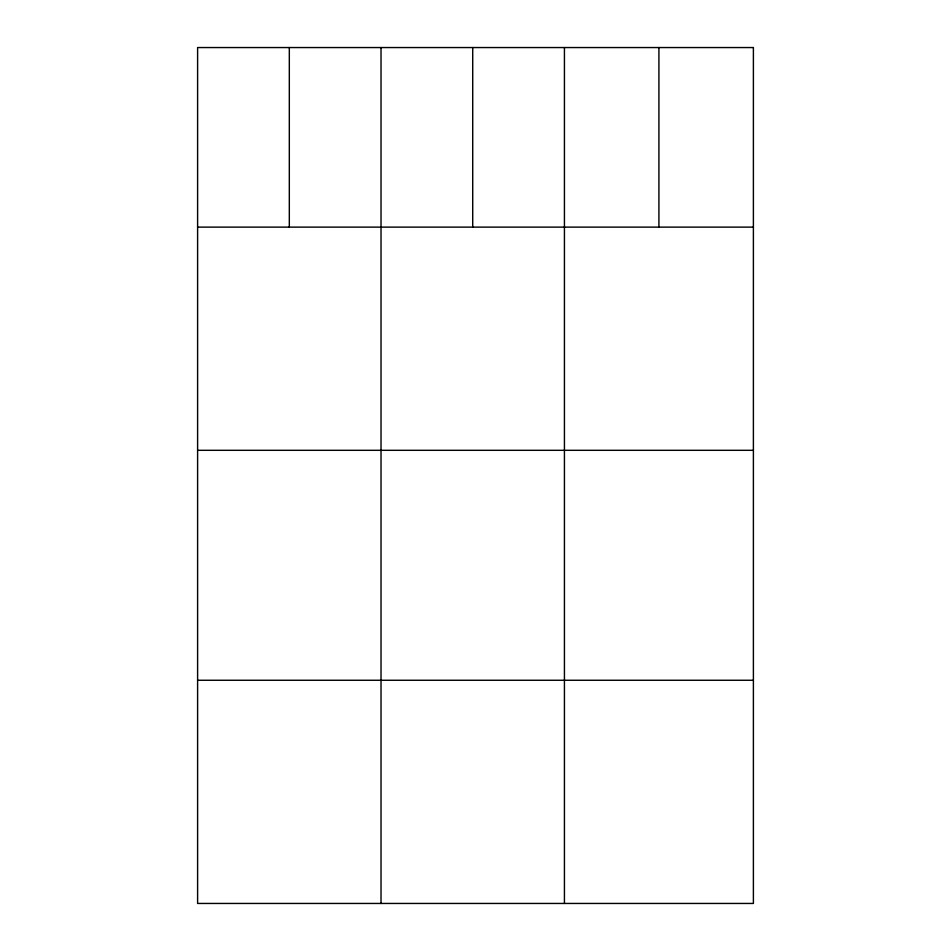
<?xml version="1.0" encoding="UTF-8"?>
<svg xmlns="http://www.w3.org/2000/svg" width="951" height="951" viewBox="0 0 951 951"><rect width="100%" height="100%" fill="white"/><g stroke="black" fill="none" stroke-linecap="round" stroke-linejoin="round"><path stroke-width="1.43" d="M197.606 227.123L753.394 227.123M197.606 450.31L753.394 450.31M197.606 680.262L753.394 680.262M658.912 47.55L658.912 227.123M564.43 47.55L564.43 903.45M472.718 47.55L472.718 227.123M381.018 47.55L381.018 903.45M289.318 47.55L289.318 227.123M753.394 47.55L197.606 47.55L197.606 903.45L753.394 903.45L753.394 47.55"/></g></svg>
